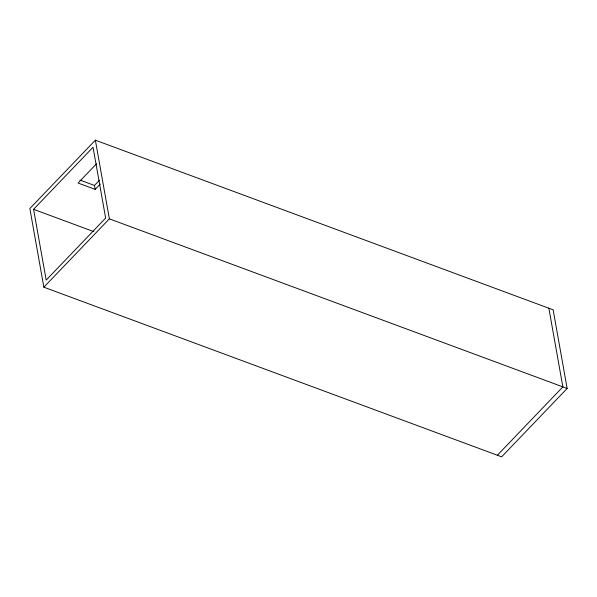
<?xml version="1.0" encoding="UTF-8"?>
<svg xmlns="http://www.w3.org/2000/svg" width="597" height="597" viewBox="0 0 597 597"><rect width="100%" height="100%" fill="white"/><g stroke="black" fill="none" stroke-linecap="round" stroke-linejoin="round"><path stroke-width="0.9" d="M95.356 140.176L29.85 208.532L43.865 287.187L501.644 456.824L567.15 388.468L553.135 309.813L95.356 140.176L109.37 218.838L43.865 287.187M33.574 209.308L93.035 147.265L105.647 218.054L46.185 280.105L33.574 209.308L93.863 231.651M96.527 163.779L78.065 183.04L95.184 189.383L100.274 184.07M95.184 189.383L94.483 185.451L99.572 180.137M497.368 455.242L562.874 386.886L548.859 308.224M79.938 180.063L94.483 185.451M109.37 218.838L567.15 388.468"/></g></svg>
